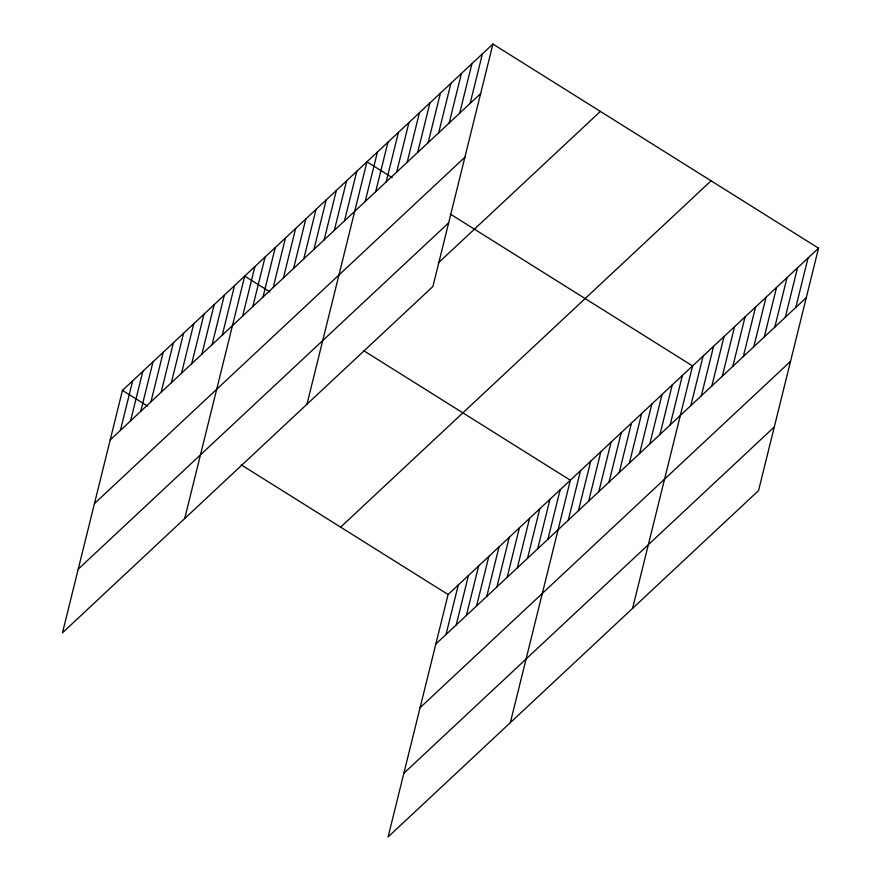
<?xml version="1.0" encoding="UTF-8"?>
<svg xmlns="http://www.w3.org/2000/svg" width="881" height="881" viewBox="0 0 881 881"><rect width="100%" height="100%" fill="white"/><g stroke="black" fill="none" stroke-linecap="round" stroke-linejoin="round"><path stroke-width="1.32" d="M492.908 44.05L122.459 390.393L62.463 632.822L432.912 286.49L492.908 44.05L818.537 248.178L758.541 490.607L388.092 836.95L448.088 594.51L818.537 248.178M120.389 430.38L132.646 380.867M130.575 420.854L142.832 371.341M140.762 411.328L153.019 361.816M150.948 401.813L163.205 352.29M161.146 392.287L173.392 342.764M171.332 382.761L183.578 333.238M181.519 373.236L193.765 323.712M191.706 363.71L203.963 314.198M201.892 354.184L214.149 304.672M212.079 344.658L224.336 295.146M222.265 335.143L234.522 285.62M184.713 518.535L244.709 276.094L269.927 291.908M242.638 316.092L254.895 266.569M252.825 306.566L265.082 257.043M263.012 297.04L275.268 247.528M273.198 287.514L285.455 238.002M283.385 277.989L295.642 228.476M293.571 268.474L305.828 218.951M303.758 258.948L316.015 209.425M313.955 249.422L326.201 199.899M324.142 239.896L336.388 190.373M334.328 230.37L346.574 180.858M344.515 220.845L356.772 171.332M306.962 404.236L366.959 161.807L392.177 177.61M365.197 201.507L377.453 151.995M375.691 191.695L387.948 142.182M386.186 181.882L398.443 132.37M396.681 172.07L408.938 122.558M407.176 162.258L419.433 112.735M417.671 152.446L429.928 102.923M428.166 142.634L440.423 93.111M438.672 132.822L450.918 83.299M449.167 123.01L461.413 73.486M459.662 113.197L471.919 63.674M470.157 103.385L482.414 53.862M446.028 634.507L458.274 584.995M456.215 624.981L468.461 575.469M466.401 615.456L478.658 565.943M476.588 605.941L488.845 556.418M486.775 596.415L499.031 546.892M496.961 586.889L509.218 537.366M507.148 577.363L519.405 527.84M517.334 567.838L529.591 518.314M527.521 558.312L539.778 508.8M537.707 548.786L549.964 499.274M547.894 539.26L560.151 489.748M510.341 722.662L570.337 480.222L363.468 350.539M568.267 520.219L580.524 470.696M578.454 510.694L590.711 461.17M588.651 501.168L600.897 451.645M598.838 491.642L611.084 442.13M609.024 482.116L621.27 432.604M619.211 472.59L631.468 423.078M629.397 463.076L641.654 413.552M639.584 453.55L651.841 404.027M649.771 444.024L662.027 394.501M659.957 434.498L672.214 384.975M670.144 424.972L682.401 375.46M632.591 608.364L692.587 365.934L450.29 214.05M690.825 405.634L703.082 356.122M701.32 395.822L713.577 346.31M711.815 386.01L724.072 336.487M722.321 376.198L734.567 326.675M732.816 366.386L745.062 316.863M743.311 356.574L755.557 307.051M753.806 346.762L766.063 297.238M764.301 336.949L776.557 287.426M774.795 327.137L787.052 277.614M785.29 317.325L797.547 267.802M795.785 307.513L808.042 257.99M110.202 439.905L480.652 93.573M94.454 503.569L464.893 157.236M78.222 569.159L448.66 222.827M438.298 262.934L600.368 111.413M340.628 527.157L711.077 180.814M435.842 644.033L806.28 297.69M420.083 707.696L790.532 361.353M403.85 773.287L774.3 426.955M122.459 390.393L147.678 406.196M241.218 464.827L448.088 594.51"/></g></svg>
